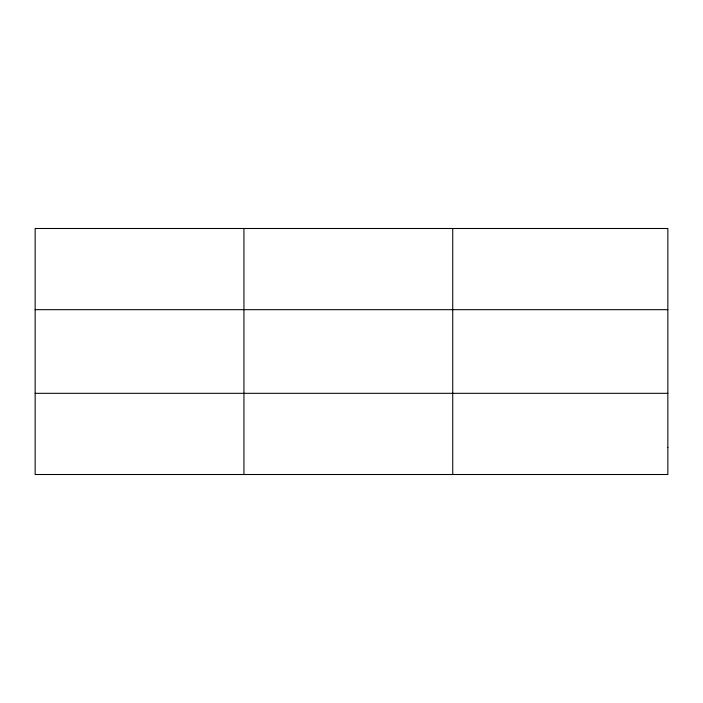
<?xml version="1.0" encoding="UTF-8"?>
<svg xmlns="http://www.w3.org/2000/svg" width="703" height="703" viewBox="0 0 703 703"><rect width="100%" height="100%" fill="white"/><g stroke="black" fill="none" stroke-linecap="round" stroke-linejoin="round"><path stroke-width="1.05" d="M243.941 474.507L243.941 228.493M452.732 474.507L452.732 228.493M35.15 309.68L667.85 309.68M35.15 393.32L667.85 393.32M667.85 447.451L667.85 474.507L35.15 474.507L35.15 228.493L667.85 228.493L667.85 447.451"/></g></svg>
